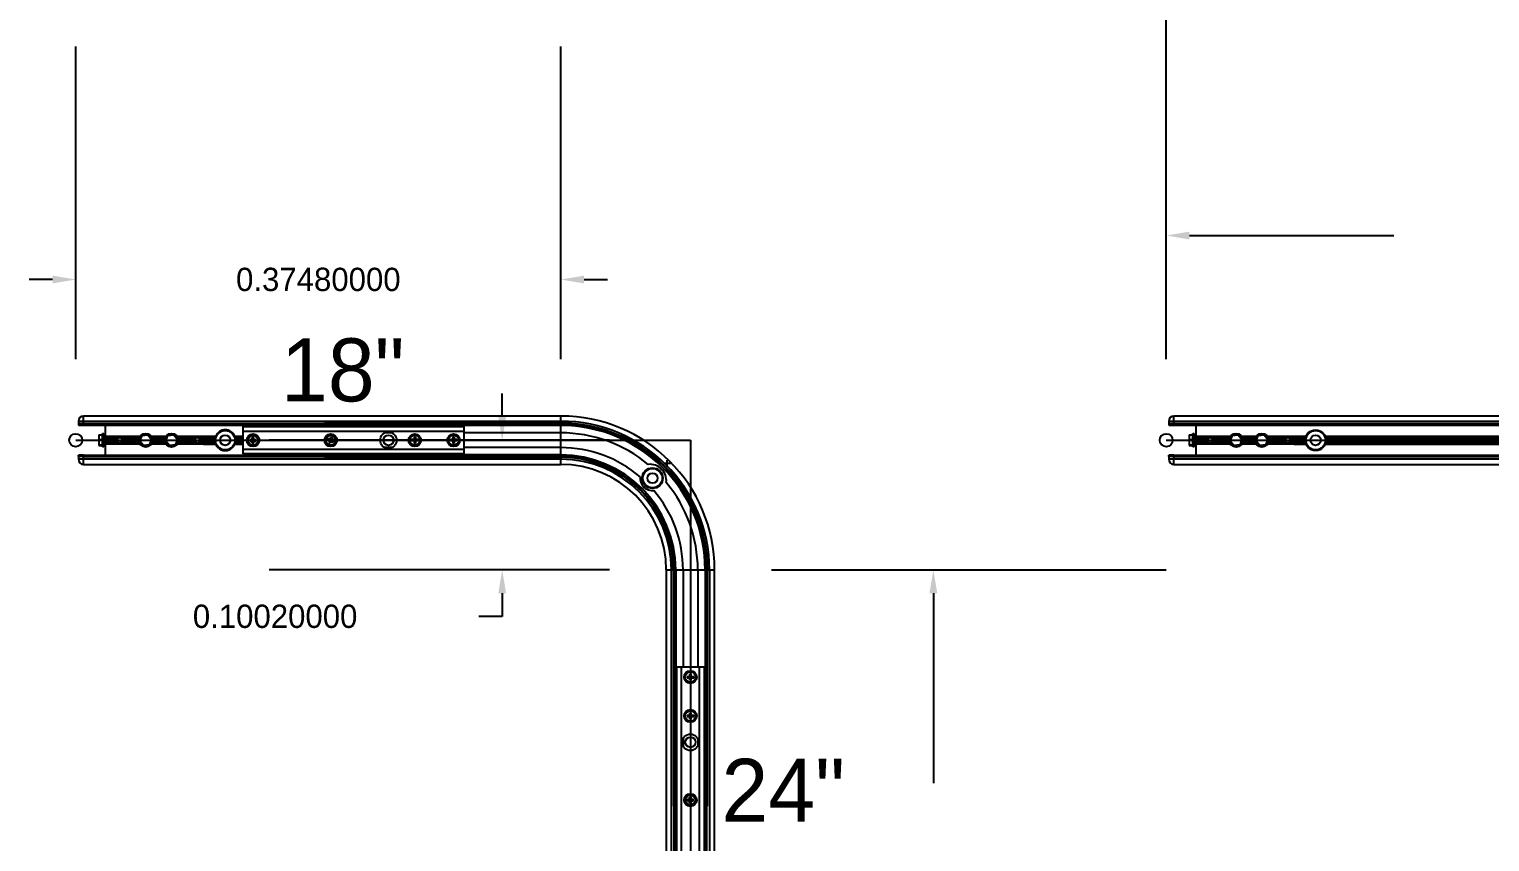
# Model space of a CAD drawing. Header units: millimetres. Extents: x 0.46 to 4.11, y 0.55 to 4.84.
# Drawn here: x 0.462 to 1.59, y 3.459 to 4.087 of the extents above; entities that cross this region are included whole.
import ezdxf

# ---------------------------------------------------------------- set-up
doc = ezdxf.new("R2010")
doc.units = ezdxf.units.MM
doc.layers.add('90°', color=94, linetype='Continuous')
doc.dimstyles.new('Annotative', dxfattribs={"dimtxt": 0.018, "dimasz": 0.018, "dimexe": 0.18, "dimexo": 0.0625, "dimgap": 0.09, "dimtad": 0, "dimtih": 1, "dimtoh": 1, "dimdec": 8, "dimzin": 0, "dimdsep": 46, "dimtxsty": 'Standard', "dimcen": 0.09, "dimadec": 0, "dimazin": 0, "dimtfac": 1, "dimtdec": 8, "dimtofl": 0, "dimtmove": 0, "dimatfit": 3, "dimfxl": 1, "dimtolj": 1, "dimtzin": 0, "dimarcsym": 0})

# ---------------------------------------------------------------- blocks, each defined once
blk = doc.blocks.new('BR2020182415T')
at = {"color": 251, "true_color": 0x636466}
for p, q in [((0.4595, -0.018), (0.4545, -0.018)), ((0.457, -0.0205), (0.457, -0.0155))]:
    blk.add_line(p, q, dxfattribs=at)
at = {"layer": '90°', "linetype": 'Continuous'}
for p, q in [((0.002, 0.0147), (0.006, 0.0147)), ((0.002, 0.0147), (0.002, 0.0127)), ((0.002, 0.0127), (0.002, 0.0116)), ((0.0032, 0.0127), (0.002, 0.0127)), ((0.002, 0.0127), (0.006, 0.0127)), ((0.002, 0.0116), (0.0032, 0.0116)), ((0.0032, 0.0116), (0.0032, 0.0127)), ((0.006, 0.0127), (0.0032, 0.0127)), ((0.0032, 0.0116), (0.006, 0.0116)), ((0.006, 0.0147), (0.006, 0.0187)), ((0.3748, 0.0187), (0.006, 0.0187)), ((0.006, 0.0127), (0.006, 0.0147)), ((0.006, 0.0147), (0.3748, 0.0147)), ((0.006, 0.0127), (0.006, 0.0116)), ((0.006, 0.0127), (0.225, 0.0127)), ((0.3748, 0.0127), (0.006, 0.0127)), ((0.006, 0.0116), (0.225, 0.0116)), ((0.0228, 0.0116), (0.0228, 0.0031)), ((0.3748, 0.0132), (0.1923, 0.0132)), ((0.1923, 0.0132), (0.1923, 0.0127)), ((0.3748, 0.0127), (0.1923, 0.0127)), ((0.2082, 0.0116), (0.2082, 0.0105)), ((0.225, 0.0127), (0.225, 0.0116)), ((0.225, 0.0116), (0.2278, 0.0116)), ((0.2278, 0.0116), (0.2278, 0.0127)), ((0.2278, 0.0116), (0.228, 0.0116)), ((0.228, 0.0114), (0.228, 0.0127)), ((0.3748, 0.0114), (0.228, 0.0114)), ((0.228, 0.0105), (0.228, 0.0114)), ((0.3748, 0.0147), (0.3748, 0.0187)), ((0.3748, 0.0147), (0.3748, 0.0127)), ((0.3748, 0.0132), (0.3748, 0.0127)), ((0.3748, 0.0114), (0.3748, 0.0127)), ((0.3748, 0.0057), (0.3748, 0.0114)), ((0.0177, 0.0042), (0.0207, 0.0042)), ((0.0177, 0.0042), (0.0177, 0.0006)), ((0.0177, 0.0006), (0.0207, 0.0006)), ((0.0177, 0.0006), (0.0177, -0.0036)), ((0.0207, 0.0052), (0.0217, 0.0052)), ((0.0207, -0.0052), (0.0207, 0.0052)), ((0.0217, 0.0031), (0.0217, 0.0052)), ((0.0217, 0.0031), (0.0217, 0.0018)), ((0.0217, 0.0031), (0.0498, 0.0031)), ((0.0319, 0.0018), (0.0217, 0.0018)), ((0.0217, -0.0018), (0.0217, 0.0018)), ((0.0228, 0.0008), (0.0228, -0.0008)), ((0.0228, 0.0008), (0.0314, 0.0008)), ((0.0491, 0.0018), (0.0361, 0.0018)), ((0.0366, 0.0008), (0.0488, 0.0008)), ((0.0495, -0.0006), (0.0512, 0.0036)), ((0.0512, 0.0036), (0.0557, 0.0042)), ((0.0557, 0.0042), (0.0585, 0.0006)), ((0.0585, 0.0006), (0.0568, -0.0036)), ((0.0582, 0.0031), (0.0698, 0.0031)), ((0.0691, 0.0018), (0.0589, 0.0018)), ((0.0592, 0.0008), (0.0688, 0.0008)), ((0.0695, -0.0006), (0.0712, 0.0036)), ((0.0712, 0.0036), (0.0757, 0.0042)), ((0.0757, 0.0042), (0.0785, 0.0006)), ((0.0785, 0.0006), (0.0768, -0.0036)), ((0.0782, 0.0031), (0.0988, 0.0031)), ((0.0919, 0.0018), (0.0789, 0.0018)), ((0.0792, 0.0008), (0.0914, 0.0008)), ((0.0988, 0.0018), (0.0961, 0.0018)), ((0.0966, 0.0008), (0.1075, 0.0008)), ((0.0988, 0.0032), (0.1082, 0.0032)), ((0.0988, 0.0023), (0.0988, 0.0032)), ((0.0988, 0.0023), (0.1079, 0.0023)), ((0.0988, 0.0012), (0.0988, 0.0023)), ((0.1077, 0.0012), (0.0988, 0.0012)), ((0.1228, 0.0032), (0.129, 0.0032)), ((0.1231, 0.0023), (0.129, 0.0023)), ((0.129, 0.0012), (0.1233, 0.0012)), ((0.1235, 0.0008), (0.129, 0.0008)), ((0.129, 0.0105), (0.3, 0.0105)), ((0.129, 0.0105), (0.129, 0.007)), ((0.129, 0.007), (0.3, 0.007)), ((0.129, 0.007), (0.129, -0.007)), ((0.1348, -0.0006), (0.1348, 0.0006)), ((0.1348, 0.0006), (0.1364, 0.0006)), ((0.1364, 0.0006), (0.1364, 0.0022)), ((0.1364, 0.0022), (0.1376, 0.0022)), ((0.1376, 0.0006), (0.1376, 0.0022)), ((0.1376, 0.0006), (0.1392, 0.0006)), ((0.1392, -0.0006), (0.1392, 0.0006)), ((0.1952, 0.0015), (0.1947, 0.0004)), ((0.1947, 0.0004), (0.1962, -0.0003)), ((0.1952, 0.0015), (0.1967, 0.0008)), ((0.1974, 0.0023), (0.1967, 0.0008)), ((0.1974, 0.0023), (0.1985, 0.0018)), ((0.1985, 0.0018), (0.1978, 0.0003)), ((0.1978, 0.0003), (0.1993, -0.0004)), ((0.2085, 0.0105), (0.2085, 0.011)), ((0.2085, 0.011), (0.2265, 0.011)), ((0.2265, 0.011), (0.228, 0.011)), ((0.2265, 0.0105), (0.2265, 0.011)), ((0.2444, 0.0057), (0.2388, 0.0057)), ((0.2595, -0.0005), (0.2595, 0.0005)), ((0.2615, 0.0005), (0.2595, 0.0005)), ((0.261, -0.0005), (0.261, 0.0005)), ((0.2615, 0.0025), (0.2615, 0.0005)), ((0.2625, 0.0025), (0.2615, 0.0025)), ((0.2625, 0.001), (0.2615, 0.001)), ((0.2625, 0.0025), (0.2625, 0.0005)), ((0.2645, 0.0005), (0.2625, 0.0005)), ((0.263, -0.0005), (0.263, 0.0005)), ((0.2645, -0.0005), (0.2645, 0.0005)), ((0.2895, -0.0005), (0.2895, 0.0005)), ((0.2915, 0.0005), (0.2895, 0.0005)), ((0.291, -0.0005), (0.291, 0.0005)), ((0.2915, 0.0025), (0.2915, 0.0005)), ((0.2925, 0.0025), (0.2915, 0.0025)), ((0.2925, 0.001), (0.2915, 0.001)), ((0.2925, 0.0025), (0.2925, 0.0005)), ((0.2945, 0.0005), (0.2925, 0.0005)), ((0.293, -0.0005), (0.293, 0.0005)), ((0.2945, -0.0005), (0.2945, 0.0005)), ((0.3, 0.0105), (0.3, 0.007)), ((0.3, 0.007), (0.3, -0.007)), ((0.3748, 0.0057), (0.3, 0.0057)), ((0.3748, -0.0057), (0.3748, 0.0057)), ((0.0177, -0.0036), (0.0207, -0.0036)), ((0.0177, -0.0036), (0.0177, -0.0042)), ((0.0177, -0.0042), (0.0207, -0.0042)), ((0.0217, -0.0052), (0.0207, -0.0052)), ((0.0217, -0.0018), (0.0217, -0.0031)), ((0.0217, -0.0018), (0.0319, -0.0018)), ((0.0498, -0.0031), (0.0217, -0.0031)), ((0.0217, -0.0052), (0.0217, -0.0031)), ((0.0228, -0.0008), (0.0314, -0.0008)), ((0.0228, -0.0031), (0.0228, -0.0116)), ((0.0361, -0.0018), (0.0491, -0.0018)), ((0.0366, -0.0008), (0.0488, -0.0008)), ((0.0523, -0.0042), (0.0495, -0.0006)), ((0.0568, -0.0036), (0.0523, -0.0042)), ((0.0698, -0.0031), (0.0582, -0.0031)), ((0.0589, -0.0018), (0.0691, -0.0018)), ((0.0592, -0.0008), (0.0688, -0.0008)), ((0.0723, -0.0042), (0.0695, -0.0006)), ((0.0768, -0.0036), (0.0723, -0.0042)), ((0.0988, -0.0031), (0.0782, -0.0031)), ((0.0789, -0.0018), (0.0919, -0.0018)), ((0.0792, -0.0008), (0.0914, -0.0008)), ((0.0961, -0.0018), (0.0988, -0.0018)), ((0.0966, -0.0008), (0.1075, -0.0008)), ((0.0988, -0.0013), (0.1077, -0.0013)), ((0.0988, -0.0023), (0.0988, -0.0013)), ((0.0988, -0.0023), (0.1079, -0.0023)), ((0.0988, -0.0032), (0.0988, -0.0023)), ((0.1082, -0.0032), (0.0988, -0.0032)), ((0.129, -0.0032), (0.1228, -0.0032)), ((0.1231, -0.0023), (0.129, -0.0023)), ((0.1233, -0.0013), (0.129, -0.0013)), ((0.1235, -0.0008), (0.129, -0.0008)), ((0.129, -0.007), (0.3, -0.007)), ((0.129, -0.007), (0.129, -0.0105)), ((0.3, -0.0105), (0.129, -0.0105)), ((0.1348, -0.0006), (0.1364, -0.0006)), ((0.1364, -0.0022), (0.1364, -0.0006)), ((0.1364, -0.0022), (0.1376, -0.0022)), ((0.1376, -0.0022), (0.1376, -0.0006)), ((0.1376, -0.0006), (0.1392, -0.0006)), ((0.1962, -0.0003), (0.1955, -0.0018)), ((0.1955, -0.0018), (0.1966, -0.0023)), ((0.1973, -0.0008), (0.1966, -0.0023)), ((0.1973, -0.0008), (0.1988, -0.0015)), ((0.1993, -0.0004), (0.1988, -0.0015)), ((0.2082, -0.0105), (0.2082, -0.0116)), ((0.2085, -0.011), (0.2085, -0.0105)), ((0.2085, -0.011), (0.2265, -0.011)), ((0.2265, -0.011), (0.2265, -0.0105)), ((0.2265, -0.011), (0.228, -0.011)), ((0.228, -0.0114), (0.228, -0.0105)), ((0.2444, -0.0057), (0.2388, -0.0057)), ((0.2615, -0.0005), (0.2595, -0.0005)), ((0.2615, -0.0005), (0.2615, -0.0025)), ((0.2625, -0.001), (0.2615, -0.001)), ((0.2625, -0.0025), (0.2615, -0.0025)), ((0.2645, -0.0005), (0.2625, -0.0005)), ((0.2625, -0.0005), (0.2625, -0.0025)), ((0.2915, -0.0005), (0.2895, -0.0005)), ((0.2915, -0.0005), (0.2915, -0.0025)), ((0.2925, -0.001), (0.2915, -0.001)), ((0.2925, -0.0025), (0.2915, -0.0025)), ((0.2945, -0.0005), (0.2925, -0.0005)), ((0.2925, -0.0005), (0.2925, -0.0025)), ((0.3748, -0.0057), (0.3, -0.0057)), ((0.3, -0.007), (0.3, -0.0105)), ((0.3748, -0.0114), (0.3748, -0.0057)), ((0.002, -0.0127), (0.002, -0.0116)), ((0.0032, -0.0116), (0.002, -0.0116)), ((0.0032, -0.0127), (0.002, -0.0127)), ((0.002, -0.0127), (0.002, -0.0147)), ((0.006, -0.0127), (0.002, -0.0127)), ((0.006, -0.0147), (0.002, -0.0147)), ((0.0032, -0.0127), (0.0032, -0.0116)), ((0.006, -0.0116), (0.0032, -0.0116)), ((0.006, -0.0127), (0.0032, -0.0127)), ((0.006, -0.0116), (0.006, -0.0127)), ((0.006, -0.0116), (0.225, -0.0116)), ((0.006, -0.0127), (0.225, -0.0127)), ((0.006, -0.0147), (0.006, -0.0127)), ((0.006, -0.0127), (0.3748, -0.0127)), ((0.006, -0.0187), (0.006, -0.0147)), ((0.3748, -0.0147), (0.006, -0.0147)), ((0.006, -0.0187), (0.3748, -0.0187)), ((0.1923, -0.0127), (0.1923, -0.0132)), ((0.1923, -0.0127), (0.3748, -0.0127)), ((0.1923, -0.0132), (0.3748, -0.0132)), ((0.225, -0.0127), (0.225, -0.0116)), ((0.2278, -0.0116), (0.225, -0.0116)), ((0.2278, -0.0127), (0.2278, -0.0116)), ((0.228, -0.0116), (0.2278, -0.0116)), ((0.3748, -0.0114), (0.228, -0.0114)), ((0.228, -0.0127), (0.228, -0.0114)), ((0.3748, -0.0127), (0.3748, -0.0114)), ((0.3748, -0.0127), (0.3748, -0.0132)), ((0.3748, -0.0127), (0.3748, -0.0147)), ((0.3748, -0.0187), (0.3748, -0.0147)), ((0.4541, -0.0241), (0.4509, -0.0209)), ((0.4563, -0.1002), (0.4603, -0.1002)), ((0.4563, -0.1002), (0.4563, -0.622)), ((0.4603, -0.622), (0.4603, -0.1002)), ((0.4603, -0.1002), (0.4623, -0.1002)), ((0.4618, -0.1002), (0.4623, -0.1002)), ((0.4618, -0.1002), (0.4618, -0.2827)), ((0.4623, -0.1002), (0.4623, -0.2827)), ((0.4623, -0.1002), (0.4623, -0.622)), ((0.4623, -0.1002), (0.4636, -0.1002)), ((0.4636, -0.1002), (0.4636, -0.247)), ((0.4636, -0.1002), (0.4693, -0.1002)), ((0.4693, -0.1002), (0.4693, -0.175)), ((0.4693, -0.1002), (0.4807, -0.1002)), ((0.4807, -0.1002), (0.4807, -0.175)), ((0.4807, -0.1002), (0.4864, -0.1002)), ((0.4864, -0.1002), (0.4877, -0.1002)), ((0.4864, -0.1002), (0.4864, -0.247)), ((0.4877, -0.1002), (0.4882, -0.1002)), ((0.4877, -0.2827), (0.4877, -0.1002)), ((0.4877, -0.622), (0.4877, -0.1002)), ((0.4877, -0.1002), (0.4897, -0.1002)), ((0.4882, -0.2827), (0.4882, -0.1002)), ((0.4897, -0.1002), (0.4897, -0.622)), ((0.4897, -0.1002), (0.4937, -0.1002)), ((0.4937, -0.622), (0.4937, -0.1002)), ((0.4645, -0.346), (0.4645, -0.175)), ((0.4645, -0.175), (0.468, -0.175)), ((0.468, -0.346), (0.468, -0.175)), ((0.468, -0.175), (0.482, -0.175)), ((0.4745, -0.1825), (0.4745, -0.1805)), ((0.4745, -0.1805), (0.4755, -0.1805)), ((0.4755, -0.1825), (0.4755, -0.1805)), ((0.482, -0.346), (0.482, -0.175)), ((0.482, -0.175), (0.4855, -0.175)), ((0.4855, -0.175), (0.4855, -0.346)), ((0.4725, -0.1825), (0.4725, -0.1835)), ((0.4725, -0.1825), (0.4745, -0.1825)), ((0.4725, -0.1835), (0.4745, -0.1835)), ((0.474, -0.1825), (0.474, -0.1835)), ((0.4745, -0.182), (0.4755, -0.182)), ((0.4745, -0.1855), (0.4745, -0.1835)), ((0.4745, -0.184), (0.4755, -0.184)), ((0.4745, -0.1855), (0.4755, -0.1855)), ((0.4755, -0.1825), (0.4775, -0.1825)), ((0.4755, -0.1835), (0.4775, -0.1835)), ((0.4755, -0.1855), (0.4755, -0.1835)), ((0.476, -0.1825), (0.476, -0.1835)), ((0.4775, -0.1825), (0.4775, -0.1835)), ((0.4725, -0.2125), (0.4725, -0.2135)), ((0.4725, -0.2125), (0.4745, -0.2125)), ((0.4725, -0.2135), (0.4745, -0.2135)), ((0.474, -0.2125), (0.474, -0.2135)), ((0.4745, -0.2125), (0.4745, -0.2105)), ((0.4745, -0.2105), (0.4755, -0.2105)), ((0.4745, -0.212), (0.4755, -0.212)), ((0.4745, -0.2155), (0.4745, -0.2135)), ((0.4745, -0.214), (0.4755, -0.214)), ((0.4755, -0.2125), (0.4755, -0.2105)), ((0.4755, -0.2125), (0.4775, -0.2125)), ((0.4755, -0.2135), (0.4775, -0.2135)), ((0.4755, -0.2155), (0.4755, -0.2135)), ((0.476, -0.2125), (0.476, -0.2135)), ((0.4775, -0.2125), (0.4775, -0.2135)), ((0.4745, -0.2155), (0.4755, -0.2155)), ((0.4693, -0.2306), (0.4693, -0.2362)), ((0.4807, -0.2306), (0.4807, -0.2362)), ((0.4623, -0.247), (0.4636, -0.247)), ((0.4634, -0.2472), (0.4623, -0.2472)), ((0.4634, -0.2472), (0.4634, -0.247)), ((0.4634, -0.25), (0.4634, -0.2472)), ((0.4636, -0.247), (0.4645, -0.247)), ((0.464, -0.2485), (0.464, -0.247)), ((0.4855, -0.247), (0.4864, -0.247)), ((0.486, -0.2485), (0.486, -0.247)), ((0.4864, -0.247), (0.4877, -0.247)), ((0.4866, -0.247), (0.4866, -0.2472)), ((0.4877, -0.2472), (0.4866, -0.2472)), ((0.4866, -0.2472), (0.4866, -0.25)), ((0.4623, -0.25), (0.4634, -0.25)), ((0.4623, -0.622), (0.4623, -0.25)), ((0.4634, -0.622), (0.4634, -0.25)), ((0.464, -0.2665), (0.464, -0.2485)), ((0.4645, -0.2485), (0.464, -0.2485)), ((0.486, -0.2485), (0.4855, -0.2485)), ((0.486, -0.2665), (0.486, -0.2485)), ((0.4877, -0.25), (0.4866, -0.25)), ((0.4866, -0.622), (0.4866, -0.25)), ((0.4877, -0.622), (0.4877, -0.25)), ((0.4634, -0.2668), (0.4645, -0.2668)), ((0.4645, -0.2665), (0.464, -0.2665)), ((0.486, -0.2665), (0.4855, -0.2665)), ((0.4855, -0.2668), (0.4866, -0.2668)), ((0.4728, -0.2786), (0.4728, -0.2774)), ((0.4728, -0.2774), (0.4744, -0.2774)), ((0.4728, -0.2786), (0.4744, -0.2786)), ((0.4744, -0.2774), (0.4744, -0.2758)), ((0.4744, -0.2758), (0.4756, -0.2758)), ((0.4744, -0.2803), (0.4744, -0.2786)), ((0.4744, -0.2803), (0.4756, -0.2803)), ((0.4756, -0.2774), (0.4756, -0.2758)), ((0.4756, -0.2774), (0.4772, -0.2774)), ((0.4756, -0.2803), (0.4756, -0.2786)), ((0.4756, -0.2786), (0.4772, -0.2786)), ((0.4772, -0.2786), (0.4772, -0.2774)), ((0.4618, -0.2827), (0.4623, -0.2827)), ((0.4877, -0.2827), (0.4882, -0.2827))]:
    blk.add_line(p, q, dxfattribs=at)
at = {"layer": '90°', "linetype": 'Continuous', "flags": 128}
blk.add_lwpolyline([(0.1234, -0.0013), (0.1235, -0.0003), (0.1234, 0.0013)], dxfattribs=at)
at = {"layer": '90°', "color": 251, "true_color": 0x636466}
blk.add_circle((0, 0), 0.005, dxfattribs=at)
at = {"layer": '90°', "linetype": 'Continuous'}
for centre, radius in [((0.034, 0), 0.00198), ((0.054, 0), 0.00525), ((0.074, 0), 0.00525), ((0.094, 0), 0.00198), ((0.1155, 0), 0.0075), ((0.1155, 0), 0.00397), ((0.137, 0), 0.00489), ((0.137, 0), 0.00375), ((0.197, 0), 0.00489), ((0.197, 0), 0.00375), ((0.2416, 0), 0.00635), ((0.2417, 0), 0.00397), ((0.262, 0), 0.00489), ((0.262, 0), 0.004), ((0.292, 0), 0.00489), ((0.292, 0), 0.004), ((0.4457, -0.0293), 0.008), ((0.4457, -0.0293), 0.0075), ((0.4457, -0.0293), 0.00396), ((0.475, -0.183), 0.00489), ((0.475, -0.183), 0.004), ((0.475, -0.213), 0.00489), ((0.475, -0.213), 0.004), ((0.475, -0.2334), 0.00635), ((0.475, -0.2333), 0.00397), ((0.475, -0.278), 0.00489), ((0.475, -0.278), 0.00375)]:
    blk.add_circle(centre, radius, dxfattribs=at)
for centre, radius, start, end in [((0.006, 0.0147), 0.004, 90, 180), ((0.3748, -0.1002), 0.1189, 0, 90), ((0.3748, -0.1002), 0.1149, 0, 90), ((0.3748, -0.1002), 0.1134, 0, 90), ((0.3748, -0.1002), 0.1129, 0, 90), ((0.3748, -0.1002), 0.1116, 0, 90), ((0.0211, 0), 0.0019, 26.5254, 71.5915), ((0.034, 0), 0.00278, 162.2158, 197.7842), ((0.034, 0), 0.00278, 40.4601, 139.5399), ((0.034, 0), 0.00278, 342.2158, 17.7842), ((0.094, 0), 0.00278, 162.2158, 197.7842), ((0.094, 0), 0.00278, 40.4601, 139.5399), ((0.094, 0), 0.00278, 342.2158, 17.7842), ((0.1155, 0), 0.008, 171.0107, 189.2043), ((0.1155, 0), 0.008, 23.188, 156.2008), ((0.3748, -0.1002), 0.1059, 50.317, 90), ((0.0211, 0), 0.0019, 288.4085, 333.4746), ((0.034, 0), 0.00278, 220.4601, 319.5399), ((0.094, 0), 0.00278, 220.4601, 319.5399), ((0.1155, 0), 0.008, 203.188, 246.2008), ((0.1155, 0), 0.008, 246.2008, 336.7726), ((0.3748, -0.1002), 0.0945, 49.4958, 90), ((0.006, -0.0147), 0.004, 180, 270), ((0.3748, -0.1002), 0.0888, 0, 90), ((0.3748, -0.1002), 0.0875, 0, 90), ((0.3748, -0.1002), 0.087, 0, 90), ((0.3748, -0.1002), 0.0855, 0, 90), ((0.3748, -0.1002), 0.0815, 0, 90), ((0.4437, -0.0313), 0.0127, 354.403, 95.597), ((0.4457, -0.0294), 0.00953, 173.9499, 276.0501), ((0.3748, -0.1002), 0.1059, 0, 39.683), ((0.3748, -0.1002), 0.0945, 0, 40.5042)]:
    blk.add_arc(centre, radius, start, end, dxfattribs=at)
for points, knots in [([(0.0319, 0.0018), (0.0318, 0.0017), (0.0317, 0.0015), (0.0315, 0.0012), (0.0314, 0.0009), (0.0314, 0.0008)], [0, 0, 0, 0, 0.43917, 0.876749, 1, 1, 1, 1]), ([(0.0366, 0.0008), (0.0366, 0.001), (0.0364, 0.0014), (0.0362, 0.0017), (0.0361, 0.0018), (0.0361, 0.0018)], [0, 0, 0, 0, 0.444485, 0.887822, 1, 1, 1, 1]), ([(0.0919, 0.0018), (0.0918, 0.0017), (0.0917, 0.0015), (0.0915, 0.0012), (0.0914, 0.0009), (0.0914, 0.0008)], [0, 0, 0, 0, 0.43917, 0.876749, 1, 1, 1, 1]), ([(0.0966, 0.0008), (0.0966, 0.001), (0.0964, 0.0014), (0.0962, 0.0017), (0.0961, 0.0018), (0.0961, 0.0018)], [0, 0, 0, 0, 0.444485, 0.887822, 1, 1, 1, 1]), ([(0.1079, 0.0023), (0.1079, 0.0023), (0.1079, 0.0022), (0.1078, 0.002), (0.1078, 0.0017), (0.1077, 0.0015), (0.1077, 0.0014), (0.1077, 0.0013), (0.1077, 0.0012), (0.1077, 0.0012), (0.1077, 0.0012)], [0, 0, 0, 0, 0.144813, 0.289523, 0.436194, 0.581377, 0.723076, 0.861715, 0.998582, 1, 1, 1, 1]), ([(0.1082, 0.0031), (0.1082, 0.0031), (0.1082, 0.0032), (0.1081, 0.0029), (0.108, 0.0025), (0.1079, 0.0023)], [0, 0, 0, 0, 0.104938, 0.526235, 1, 1, 1, 1]), ([(0.1231, 0.0023), (0.123, 0.0025), (0.1229, 0.0029), (0.1228, 0.0032), (0.1228, 0.0031), (0.1228, 0.0031)], [0, 0, 0, 0, 0.455738, 0.91249, 1, 1, 1, 1]), ([(0.1233, 0.0013), (0.1233, 0.0013), (0.1233, 0.0013), (0.1233, 0.0014), (0.1233, 0.0015), (0.1233, 0.0017), (0.1232, 0.0019), (0.1232, 0.0021), (0.1231, 0.0023), (0.1231, 0.0023), (0.1231, 0.0023)], [0, 0, 0, 0, 0.109515, 0.245526, 0.382035, 0.519936, 0.660409, 0.80429, 0.950718, 1, 1, 1, 1]), ([(0.0314, -0.0008), (0.0314, -0.001), (0.0316, -0.0014), (0.0318, -0.0017), (0.0319, -0.0018), (0.0319, -0.0018)], [0, 0, 0, 0, 0.444487, 0.887826, 1, 1, 1, 1]), ([(0.0361, -0.0018), (0.0362, -0.0017), (0.0363, -0.0015), (0.0365, -0.0012), (0.0366, -0.0009), (0.0366, -0.0008)], [0, 0, 0, 0, 0.4391737, 0.8767502, 1, 1, 1, 1]), ([(0.0914, -0.0008), (0.0914, -0.001), (0.0916, -0.0014), (0.0918, -0.0017), (0.0919, -0.0018), (0.0919, -0.0018)], [0, 0, 0, 0, 0.444487, 0.887826, 1, 1, 1, 1]), ([(0.0961, -0.0018), (0.0962, -0.0017), (0.0963, -0.0015), (0.0965, -0.0012), (0.0966, -0.0009), (0.0966, -0.0008)], [0, 0, 0, 0, 0.439167, 0.87675, 1, 1, 1, 1]), ([(0.1077, -0.0013), (0.1077, -0.0013), (0.1077, -0.0013), (0.1077, -0.0014), (0.1077, -0.0015), (0.1077, -0.0017), (0.1078, -0.0019), (0.1078, -0.0021), (0.1079, -0.0023), (0.1079, -0.0023), (0.1079, -0.0023)], [0, 0, 0, 0, 0.1095142, 0.2455268, 0.3820329, 0.5199335, 0.6604061, 0.8042908, 0.9507136, 1, 1, 1, 1]), ([(0.1079, -0.0023), (0.108, -0.0025), (0.1081, -0.0029), (0.1082, -0.0032), (0.1082, -0.0031), (0.1082, -0.0031)], [0, 0, 0, 0, 0.455738, 0.91249, 1, 1, 1, 1]), ([(0.1228, -0.0031), (0.1228, -0.0031), (0.1228, -0.0032), (0.1229, -0.0029), (0.123, -0.0025), (0.1231, -0.0023)], [0, 0, 0, 0, 0.104938, 0.526233, 1, 1, 1, 1]), ([(0.1231, -0.0023), (0.1231, -0.0023), (0.1231, -0.0022), (0.1232, -0.002), (0.1232, -0.0017), (0.1233, -0.0015), (0.1233, -0.0014), (0.1233, -0.0013), (0.1233, -0.0012), (0.1233, -0.0013), (0.1233, -0.0013)], [0, 0, 0, 0, 0.144809, 0.289524, 0.436196, 0.581375, 0.723074, 0.861715, 0.998582, 1, 1, 1, 1])]:
    blk.add_open_spline(points, degree=3, knots=knots, dxfattribs=at)
at = {"layer": '90°'}
for s, p in [('18"', (0.1586, 0.03)), ('24"', (0.499, -0.2948))]:
    blk.add_text(s, height=0.04866, dxfattribs=at).set_placement(p)
blk = doc.blocks.new('BR2020303615T')
at = {"layer": '90°', "linetype": 'Continuous'}
for p, q in [((0.002, 0.0147), (0.006, 0.0147)), ((0.002, 0.0147), (0.002, 0.0127)), ((0.002, 0.0127), (0.002, 0.0116)), ((0.0032, 0.0127), (0.002, 0.0127)), ((0.002, 0.0127), (0.006, 0.0127)), ((0.002, 0.0116), (0.0032, 0.0116)), ((0.0032, 0.0116), (0.0032, 0.0127)), ((0.006, 0.0127), (0.0032, 0.0127)), ((0.0032, 0.0116), (0.006, 0.0116)), ((0.006, 0.0147), (0.006, 0.0187)), ((0.6788, 0.0187), (0.006, 0.0187)), ((0.006, 0.0127), (0.006, 0.0147)), ((0.006, 0.0147), (0.6788, 0.0147)), ((0.006, 0.0127), (0.006, 0.0116)), ((0.006, 0.0127), (0.529, 0.0127)), ((0.6788, 0.0127), (0.006, 0.0127)), ((0.006, 0.0116), (0.529, 0.0116)), ((0.0228, 0.0116), (0.0228, 0.0031)), ((0.0177, 0.0042), (0.0207, 0.0042)), ((0.0177, 0.0042), (0.0177, 0.0006)), ((0.0177, 0.0006), (0.0207, 0.0006)), ((0.0177, 0.0006), (0.0177, -0.0036)), ((0.0207, 0.0052), (0.0217, 0.0052)), ((0.0207, -0.0052), (0.0207, 0.0052)), ((0.0217, 0.0031), (0.0217, 0.0052)), ((0.0217, 0.0031), (0.0217, 0.0018)), ((0.0217, 0.0031), (0.0498, 0.0031)), ((0.0319, 0.0018), (0.0217, 0.0018)), ((0.0217, -0.0018), (0.0217, 0.0018)), ((0.0228, 0.0008), (0.0228, -0.0008)), ((0.0228, 0.0008), (0.0314, 0.0008)), ((0.0491, 0.0018), (0.0361, 0.0018)), ((0.0366, 0.0008), (0.0488, 0.0008)), ((0.0495, -0.0006), (0.0512, 0.0036)), ((0.0512, 0.0036), (0.0557, 0.0042)), ((0.0557, 0.0042), (0.0585, 0.0006)), ((0.0585, 0.0006), (0.0568, -0.0036)), ((0.0582, 0.0031), (0.0698, 0.0031)), ((0.0691, 0.0018), (0.0589, 0.0018)), ((0.0592, 0.0008), (0.0688, 0.0008)), ((0.0695, -0.0006), (0.0712, 0.0036)), ((0.0712, 0.0036), (0.0757, 0.0042)), ((0.0757, 0.0042), (0.0785, 0.0006)), ((0.0785, 0.0006), (0.0768, -0.0036)), ((0.0782, 0.0031), (0.0988, 0.0031)), ((0.0919, 0.0018), (0.0789, 0.0018)), ((0.0792, 0.0008), (0.0914, 0.0008)), ((0.0988, 0.0018), (0.0961, 0.0018)), ((0.0966, 0.0008), (0.1075, 0.0008)), ((0.0988, 0.0032), (0.1082, 0.0032)), ((0.0988, 0.0023), (0.0988, 0.0032)), ((0.0988, 0.0023), (0.1079, 0.0023)), ((0.0988, 0.0012), (0.0988, 0.0023)), ((0.1077, 0.0012), (0.0988, 0.0012)), ((0.1229, 0.0032), (0.433, 0.0032)), ((0.1232, 0.0023), (0.433, 0.0023)), ((0.433, 0.0012), (0.1234, 0.0012)), ((0.1235, 0.0008), (0.433, 0.0008)), ((0.0177, -0.0036), (0.0207, -0.0036)), ((0.0177, -0.0036), (0.0177, -0.0042)), ((0.0177, -0.0042), (0.0207, -0.0042)), ((0.0217, -0.0052), (0.0207, -0.0052)), ((0.0217, -0.0018), (0.0217, -0.0031)), ((0.0217, -0.0018), (0.0319, -0.0018)), ((0.0498, -0.0031), (0.0217, -0.0031)), ((0.0217, -0.0052), (0.0217, -0.0031)), ((0.0228, -0.0008), (0.0314, -0.0008)), ((0.0228, -0.0031), (0.0228, -0.0116)), ((0.0361, -0.0018), (0.0491, -0.0018)), ((0.0366, -0.0008), (0.0488, -0.0008)), ((0.0523, -0.0042), (0.0495, -0.0006)), ((0.0568, -0.0036), (0.0523, -0.0042)), ((0.0698, -0.0031), (0.0582, -0.0031)), ((0.0589, -0.0018), (0.0691, -0.0018)), ((0.0592, -0.0008), (0.0688, -0.0008)), ((0.0723, -0.0042), (0.0695, -0.0006)), ((0.0768, -0.0036), (0.0723, -0.0042)), ((0.0988, -0.0031), (0.0782, -0.0031)), ((0.0789, -0.0018), (0.0919, -0.0018)), ((0.0792, -0.0008), (0.0914, -0.0008)), ((0.0961, -0.0018), (0.0988, -0.0018)), ((0.0966, -0.0008), (0.1075, -0.0008)), ((0.0988, -0.0012), (0.1077, -0.0012)), ((0.0988, -0.0023), (0.0988, -0.0012)), ((0.0988, -0.0023), (0.1079, -0.0023)), ((0.0988, -0.0032), (0.0988, -0.0023)), ((0.1082, -0.0032), (0.0988, -0.0032)), ((0.433, -0.0032), (0.1229, -0.0032)), ((0.1232, -0.0023), (0.433, -0.0023)), ((0.1234, -0.0012), (0.433, -0.0012)), ((0.1235, -0.0008), (0.433, -0.0008)), ((0.002, -0.0127), (0.002, -0.0116)), ((0.0032, -0.0116), (0.002, -0.0116)), ((0.0032, -0.0127), (0.002, -0.0127)), ((0.002, -0.0127), (0.002, -0.0147)), ((0.006, -0.0127), (0.002, -0.0127)), ((0.006, -0.0147), (0.002, -0.0147)), ((0.0032, -0.0127), (0.0032, -0.0116)), ((0.006, -0.0116), (0.0032, -0.0116)), ((0.006, -0.0127), (0.0032, -0.0127)), ((0.006, -0.0116), (0.006, -0.0127)), ((0.006, -0.0116), (0.529, -0.0116)), ((0.006, -0.0127), (0.529, -0.0127)), ((0.006, -0.0147), (0.006, -0.0127)), ((0.006, -0.0127), (0.6788, -0.0127)), ((0.006, -0.0187), (0.006, -0.0147)), ((0.6788, -0.0147), (0.006, -0.0147)), ((0.006, -0.0187), (0.6788, -0.0187))]:
    blk.add_line(p, q, dxfattribs=at)
at = {"layer": '90°', "color": 251, "true_color": 0x636466}
blk.add_circle((0, 0), 0.005, dxfattribs=at)
at = {"layer": '90°', "linetype": 'Continuous'}
for centre, radius in [((0.034, 0), 0.00198), ((0.054, 0), 0.00525), ((0.074, 0), 0.00525), ((0.094, 0), 0.00198), ((0.1155, 0), 0.0075), ((0.1155, 0), 0.00397)]:
    blk.add_circle(centre, radius, dxfattribs=at)
at = {"layer": '90°'}
blk.add_circle((0.1155, 0), 0.008, dxfattribs=at)
at = {"layer": '90°', "linetype": 'Continuous'}
for centre, radius, start, end in [((0.006, 0.0147), 0.004, 90, 180), ((0.0211, 0), 0.0019, 26.5254, 71.5915), ((0.034, 0), 0.00278, 162.2158, 197.7842), ((0.034, 0), 0.00278, 40.4601, 139.5399), ((0.034, 0), 0.00278, 342.2158, 17.7842), ((0.094, 0), 0.00278, 162.2158, 197.7842), ((0.094, 0), 0.00278, 40.4601, 139.5399), ((0.094, 0), 0.00278, 342.2158, 17.7842), ((0.0211, 0), 0.0019, 288.4085, 333.4746), ((0.034, 0), 0.00278, 220.4601, 319.5399), ((0.094, 0), 0.00278, 220.4601, 319.5399), ((0.006, -0.0147), 0.004, 180, 270)]:
    blk.add_arc(centre, radius, start, end, dxfattribs=at)
for points, knots in [([(0.0319, 0.0018), (0.0318, 0.0017), (0.0317, 0.0015), (0.0315, 0.0012), (0.0314, 0.0009), (0.0314, 0.0008)], [0, 0, 0, 0, 0.43917, 0.876749, 1, 1, 1, 1]), ([(0.0366, 0.0008), (0.0366, 0.001), (0.0364, 0.0014), (0.0362, 0.0017), (0.0361, 0.0018), (0.0361, 0.0018)], [0, 0, 0, 0, 0.444485, 0.887822, 1, 1, 1, 1]), ([(0.0919, 0.0018), (0.0918, 0.0017), (0.0917, 0.0015), (0.0915, 0.0012), (0.0914, 0.0009), (0.0914, 0.0008)], [0, 0, 0, 0, 0.43917, 0.876749, 1, 1, 1, 1]), ([(0.0966, 0.0008), (0.0966, 0.001), (0.0964, 0.0014), (0.0962, 0.0017), (0.0961, 0.0018), (0.0961, 0.0018)], [0, 0, 0, 0, 0.444485, 0.887822, 1, 1, 1, 1]), ([(0.0314, -0.0008), (0.0314, -0.001), (0.0316, -0.0014), (0.0318, -0.0017), (0.0319, -0.0018), (0.0319, -0.0018)], [0, 0, 0, 0, 0.444487, 0.887826, 1, 1, 1, 1]), ([(0.0361, -0.0018), (0.0362, -0.0017), (0.0363, -0.0015), (0.0365, -0.0012), (0.0366, -0.0009), (0.0366, -0.0008)], [0, 0, 0, 0, 0.4391737, 0.8767502, 1, 1, 1, 1]), ([(0.0914, -0.0008), (0.0914, -0.001), (0.0916, -0.0014), (0.0918, -0.0017), (0.0919, -0.0018), (0.0919, -0.0018)], [0, 0, 0, 0, 0.444487, 0.887826, 1, 1, 1, 1]), ([(0.0961, -0.0018), (0.0962, -0.0017), (0.0963, -0.0015), (0.0965, -0.0012), (0.0966, -0.0009), (0.0966, -0.0008)], [0, 0, 0, 0, 0.439167, 0.87675, 1, 1, 1, 1])]:
    blk.add_open_spline(points, degree=3, knots=knots, dxfattribs=at)
blk = doc.blocks.new('*D24')
at = {"color": 0, "lineweight": -2, "transparency": 16777216}
for p, q in [((1.3402, 3.832), (1.3402, 4.1076)), ((2.019, 3.832), (2.019, 4.1076)), ((1.3582, 3.9276), (1.5161, 3.9276)), ((2.001, 3.9276), (1.8431, 3.9276))]:
    blk.add_line(p, q, dxfattribs=at)
at = {"color": 0, "transparency": 16777216}
for points in [[(1.3582, 3.9306), (1.3582, 3.9246), (1.3402, 3.9276)], [(2.001, 3.9306), (2.001, 3.9246), (2.019, 3.9276)]]:
    blk.add_solid(points, dxfattribs=at)
at = {"layer": 'Defpoints', "color": 0, "transparency": 16777216}
for p in [(2.019, 3.9276), (1.3402, 3.7695), (2.019, 3.7695)]:
    blk.add_point(p, dxfattribs=at)
at = {"color": 0, "transparency": 16777216, "insert": (1.6796, 3.9276), "char_height": 0.018, "attachment_point": 5}
blk.add_mtext('\\A1;0.67880210', dxfattribs=at)
blk = doc.blocks.new('*D25')
at = {"color": 0, "lineweight": -2, "transparency": 16777216}
for p, q in [((0.4976, 3.832), (0.4976, 4.0736)), ((0.8724, 3.832), (0.8724, 4.0736)), ((0.4796, 3.8936), (0.4616, 3.8936)), ((0.8904, 3.8936), (0.9084, 3.8936))]:
    blk.add_line(p, q, dxfattribs=at)
at = {"color": 0, "transparency": 16777216}
for points in [[(0.4796, 3.8966), (0.4796, 3.8906), (0.4976, 3.8936)], [(0.8904, 3.8966), (0.8904, 3.8906), (0.8724, 3.8936)]]:
    blk.add_solid(points, dxfattribs=at)
at = {"layer": 'Defpoints', "color": 0, "transparency": 16777216}
for p in [(0.8724, 3.8936), (0.4976, 3.7695), (0.8724, 3.7695)]:
    blk.add_point(p, dxfattribs=at)
at = {"color": 0, "transparency": 16777216, "insert": (0.685, 3.8936), "char_height": 0.018, "attachment_point": 5}
blk.add_mtext('\\A1;0.37480000', dxfattribs=at)
blk = doc.blocks.new('*D26')
at = {"color": 0, "lineweight": -2, "transparency": 16777216}
for p, q in [((1.0351, 3.6693), (1.3403, 3.6693)), ((1.1603, 3.6513), (1.1603, 3.5044)), ((1.1603, 3.1595), (1.1603, 3.3064)), ((1.0351, 3.1415), (1.3403, 3.1415))]:
    blk.add_line(p, q, dxfattribs=at)
at = {"color": 0, "transparency": 16777216}
for points in [[(1.1573, 3.6513), (1.1633, 3.6513), (1.1603, 3.6693)], [(1.1573, 3.1595), (1.1633, 3.1595), (1.1603, 3.1415)]]:
    blk.add_solid(points, dxfattribs=at)
at = {"layer": 'Defpoints', "color": 0, "transparency": 16777216}
for p in [(0.9726, 3.6693), (0.9726, 3.1415), (1.1603, 3.1415)]:
    blk.add_point(p, dxfattribs=at)
at = {"color": 0, "transparency": 16777216, "insert": (1.1603, 3.4054), "char_height": 0.018, "attachment_point": 5}
blk.add_mtext('\\A1;0.52780000', dxfattribs=at)
blk = doc.blocks.new('*D41')
at = {"color": 0, "lineweight": -2, "transparency": 16777216}
for p, q in [((0.8271, 3.7875), (0.8271, 3.8055)), ((0.9101, 3.7695), (0.6471, 3.7695)), ((0.9101, 3.6693), (0.6471, 3.6693)), ((0.8271, 3.6513), (0.8271, 3.6333)), ((0.8271, 3.6333), (0.8091, 3.6333))]:
    blk.add_line(p, q, dxfattribs=at)
at = {"color": 0, "transparency": 16777216}
for points in [[(0.8241, 3.7875), (0.8301, 3.7875), (0.8271, 3.7695)], [(0.8241, 3.6513), (0.8301, 3.6513), (0.8271, 3.6693)]]:
    blk.add_solid(points, dxfattribs=at)
at = {"layer": 'Defpoints', "color": 0, "transparency": 16777216}
for p in [(0.9726, 3.7695), (0.8271, 3.6693), (0.9726, 3.6693)]:
    blk.add_point(p, dxfattribs=at)
at = {"color": 0, "transparency": 16777216, "insert": (0.6516, 3.6333), "char_height": 0.018, "attachment_point": 5}
blk.add_mtext('\\A1;0.10020000', dxfattribs=at)

msp = doc.modelspace()

# ---------------------------------------------------------------- linework, layer by layer
for p, q in [((0.49756111, 3.76946675), (0.87236111, 3.76946675)), ((0.87236111, 3.76946675), (0.97256111, 3.76946675)), ((0.97256111, 3.76946675), (0.97256111, 3.66926675)), ((1.34023129, 3.76946675), (2.01903339, 3.76946675)), ((0.97256111, 3.66926675), (0.97256111, 3.14146675))]:
    msp.add_line(p, q)

# ---------------------------------------------------------------- block references
for name, p in [('BR2020182415T', (0.49756111, 3.76946675)), ('BR2020303615T', (1.34023129, 3.76946675))]:
    msp.add_blockref(name, p)

# ---------------------------------------------------------------- dimensions: what is measured, and where the dimension line sits
for p1, p2, distance, picture, middle in [((1.34023129, 3.76946675), (2.01903339, 3.76946675), 0.15811336, '*D24', (1.67963234, 3.92758011)), ((0.49756111, 3.76946675), (0.87236111, 3.76946675), 0.12411749, '*D25', (0.68496111, 3.89358424)), ((0.97256111, 3.76946675), (0.97256111, 3.66926675), -0.14544812, '*D41', (0.65161299, 3.63326675)), ((0.97256111, 3.66926675), (0.97256111, 3.14146675), 0.18778792, '*D26', (1.16034903, 3.40536675))]:
    dim = msp.add_aligned_dim(p1=p1, p2=p2, distance=distance, dimstyle='Annotative')
    dim.commit()
    dim.dimension.update_dxf_attribs({"geometry": picture, "text_midpoint": middle})

doc.saveas('drawing.dxf')
